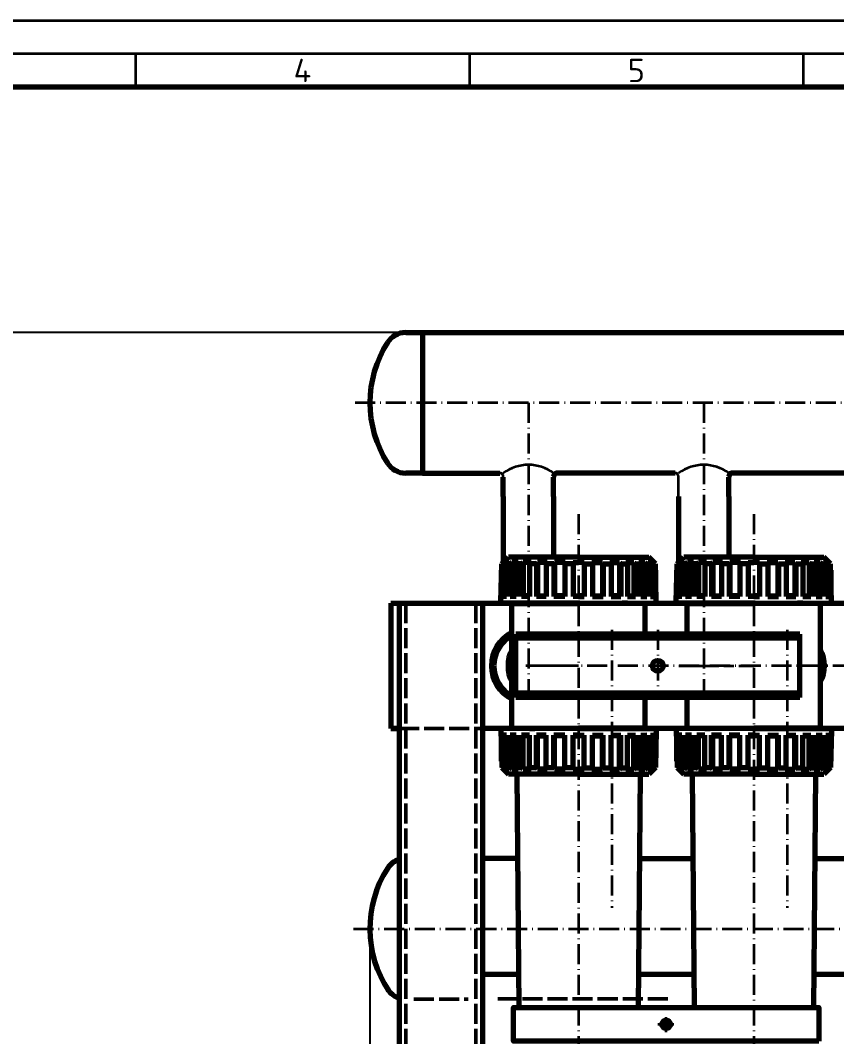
# Model space of a CAD drawing. Header units: millimetres. Extents: x 3186 to 4027, y 1197 to 1791.
# Drawn here: x 3339.6 to 3461.8, y 1638.9 to 1791.1 of the extents above; entities that cross this region are included whole.
import ezdxf

# ---------------------------------------------------------------- set-up
doc = ezdxf.new("R2010")
doc.units = ezdxf.units.MM
doc.header["$LTSCALE"] = 0.25
for name, pattern in [('ACAD_ISO02W100', [15, 12, -3]), ('ACAD_ISO08W100', [36, 24, -3, 6, -3]), ('ACAD_ISO10W100', [18, 12, -3, 0, -3])]:
    doc.linetypes.add(name, pattern=pattern)
doc.layers.add('AHL-CON-70', color=7, linetype='Continuous')
for name, color, linetype, lineweight in [('Chu cai', 90, 'Continuous', 25), ('Khung dam', 30, 'Continuous', 70), ('Khung nhat', 130, 'Continuous', 35), ('KHUNGMANH', 4, 'Continuous', 35), ('KICH THUOC', 1, 'Continuous', 25), ('M_EQUIP_E3', 3, 'Continuous', 35), ('M_EQUIP_E5', 2, 'ACAD_ISO02W100', 50), ('M_EQUIP_E7', 7, 'Continuous', 70)]:
    doc.layers.add(name, color=color, linetype=linetype, lineweight=lineweight)
doc.styles.get("Standard").update_dxf_attribs({"font": 'arial.ttf'})
doc.styles.add('style1', font='isocpeur.ttf', dxfattribs={"height": 3.5})
doc.dimstyles.new('ISO 25', dxfattribs={"dimtxt": 2.5, "dimasz": 2.5, "dimexe": 1.25, "dimexo": 0.625, "dimtad": 2, "dimtoh": 1, "dimdec": 0, "dimzin": 0, "dimdsep": 46, "dimtxsty": 'Standard', "dimcen": 2.5, "dimadec": 0, "dimazin": 0, "dimtfac": 1, "dimtdec": 0, "dimtofl": 0, "dimtmove": 0, "dimatfit": 3, "dimfxl": 1, "dimtolj": 1, "dimtzin": 0, "dimarcsym": 0})

# ---------------------------------------------------------------- blocks, each defined once
blk = doc.blocks.new('*D511')
at = {"layer": 'KICH THUOC', "color": 0, "lineweight": -2, "transparency": 16777216}
for p, q in [((3396.64, 1744.31), (3332.23, 1744.31)), ((3333.48, 1473.79), (3333.48, 1741.81)), ((3392.53, 1471.29), (3332.23, 1471.29))]:
    blk.add_line(p, q, dxfattribs=at)
at = {"layer": 'KICH THUOC', "color": 0, "transparency": 16777216}
for points in [[(3333.07, 1741.81), (3333.9, 1741.81), (3333.48, 1744.31)], [(3333.07, 1473.79), (3333.9, 1473.79), (3333.48, 1471.29)]]:
    blk.add_solid(points, dxfattribs=at)
at = {"layer": 'KICH THUOC', "color": 0, "transparency": 16777216, "insert": (3331.58, 1607.8), "char_height": 2.5, "attachment_point": 5, "rotation": 90}
blk.add_mtext('\\A1;2184', dxfattribs=at)
blk = doc.blocks.new('*D512')
at = {"layer": 'KICH THUOC', "color": 0, "lineweight": -2, "transparency": 16777216}
for p, q in [((3391.91, 1654.28), (3391.91, 1496.5)), ((3391.91, 1497.75), (3384.56, 1497.75)), ((3400.03, 1497.75), (3394.41, 1497.75)), ((3402.53, 1482.63), (3402.53, 1499))]:
    blk.add_line(p, q, dxfattribs=at)
at = {"layer": 'KICH THUOC', "color": 0, "transparency": 16777216}
for points in [[(3394.41, 1498.16), (3394.41, 1497.33), (3391.91, 1497.75)], [(3400.03, 1498.16), (3400.03, 1497.33), (3402.53, 1497.75)]]:
    blk.add_solid(points, dxfattribs=at)
at = {"layer": 'KICH THUOC', "color": 0, "transparency": 16777216, "insert": (3386.98, 1499.65), "char_height": 2.5, "attachment_point": 5}
blk.add_mtext('\\A1;85', dxfattribs=at)

msp = doc.modelspace()

# ---------------------------------------------------------------- linework, layer by layer
at = {"layer": 'AHL-CON-70', "linetype": 'Continuous'}
msp.add_line((3399.77, 1723.27), (3399.77, 1744.31), dxfattribs=at)
at = {"layer": 'Khung dam'}
msp.add_lwpolyline([(3206.31, 1207.06), (4017.31, 1207.06), (4017.31, 1781.06), (3206.31, 1781.06)], close=True, dxfattribs=at)
at = {"layer": 'Khung nhat'}
for points in [[(3186.31, 1791.06), (4027.31, 1791.06), (4027.31, 1197.06), (3186.31, 1197.06)], [(3201.31, 1202.06), (4022.31, 1202.06), (4022.31, 1786.06), (3201.31, 1786.06)]]:
    msp.add_lwpolyline(points, close=True, dxfattribs=at)
at = {"layer": 'KHUNGMANH'}
for p, q in [((3356.81, 1786.06), (3356.81, 1781.06)), ((3406.81, 1786.06), (3406.81, 1781.06)), ((3456.81, 1786.06), (3456.81, 1781.06))]:
    msp.add_line(p, q, dxfattribs=at)
at = {"layer": 'M_EQUIP_E3', "linetype": 'ACAD_ISO10W100'}
msp.add_line((3595.08, 1733.79), (3389.65, 1733.79), dxfattribs=at)
at = {"layer": 'M_EQUIP_E3', "color": 3, "linetype": 'ACAD_ISO10W100', "lineweight": 35}
for p, q in [((3415.66, 1733.79), (3415.66, 1689.7)), ((3441.91, 1733.79), (3441.91, 1689.7)), ((3423.16, 1717.13), (3423.16, 1531.7)), ((3449.41, 1717.13), (3449.41, 1531.7)), ((3428.16, 1699.81), (3428.16, 1658.16)), ((3435.03, 1699.81), (3435.03, 1689.7)), ((3454.41, 1699.81), (3454.41, 1658.16)), ((3574.64, 1694.41), (3414.55, 1694.41)), ((3389.45, 1655.03), (3598.24, 1655.03))]:
    msp.add_line(p, q, dxfattribs=at)
at = {"layer": 'M_EQUIP_E3', "color": 3, "linetype": 'ACAD_ISO08W100', "lineweight": 35}
for p, q in [((3423.16, 1694.41), (3415.77, 1694.41)), ((3438.18, 1694.41), (3449.41, 1694.41)), ((3437.42, 1640.72), (3435.05, 1640.72)), ((3436.28, 1639.53), (3436.28, 1641.81))]:
    msp.add_line(p, q, dxfattribs=at)
at = {"layer": 'M_EQUIP_E5', "color": 2, "linetype": 'ACAD_ISO02W100', "lineweight": 50}
for p, q in [((3397.28, 1703.79), (3397.28, 1472.54)), ((3407.78, 1703.79), (3407.78, 1472.54)), ((3396.28, 1685.04), (3408.78, 1685.04)), ((3398.51, 1644.47), (3406.63, 1644.47))]:
    msp.add_line(p, q, dxfattribs=at)
at = {"layer": 'M_EQUIP_E5', "linetype": 'ACAD_ISO02W100', "lineweight": 50}
msp.add_line((3436.52, 1644.52), (3411.08, 1644.52), dxfattribs=at)
at = {"layer": 'M_EQUIP_E7', "linetype": 'Continuous', "lineweight": 70}
for p, q in [((3397.27, 1744.31), (3400.03, 1744.31)), ((3400.03, 1723.27), (3397.27, 1723.27))]:
    msp.add_line(p, q, dxfattribs=at)
at = {"layer": 'M_EQUIP_E7', "color": 7, "linetype": 'Continuous', "lineweight": 70}
for p, q in [((3399.77, 1744.31), (3583.16, 1744.31)), ((3399.77, 1723.27), (3411.39, 1723.27)), ((3437.62, 1723.27), (3419.93, 1723.27)), ((3463.87, 1723.27), (3446.18, 1723.27)), ((3411.89, 1719.75), (3411.89, 1722.66)), ((3419.43, 1719.75), (3419.43, 1722.66)), ((3445.68, 1719.75), (3445.68, 1722.66)), ((3395.03, 1703.79), (3413.16, 1703.79)), ((3395.03, 1703.79), (3395.03, 1685.04)), ((3396.28, 1703.79), (3408.78, 1703.79)), ((3396.28, 1703.79), (3396.28, 1472.54)), ((3396.28, 1703.79), (3408.78, 1703.79)), ((3408.78, 1703.79), (3408.78, 1472.54)), ((3433.16, 1703.79), (3582.53, 1703.79)), ((3437.53, 1703.79), (3581.28, 1703.79)), ((3437.53, 1703.79), (3581.28, 1703.79)), ((3413.78, 1689.66), (3413.78, 1699.16)), ((3456.28, 1699.16), (3413.78, 1699.16)), ((3456.28, 1698.54), (3413.78, 1698.54)), ((3456.28, 1689.66), (3456.28, 1699.16)), ((3456.28, 1690.29), (3413.78, 1690.29)), ((3456.28, 1689.66), (3413.78, 1689.66)), ((3395.03, 1685.04), (3396.28, 1685.04)), ((3396.28, 1685.04), (3395.03, 1685.04)), ((3413.16, 1685.04), (3408.78, 1685.04)), ((3568.78, 1685.04), (3433.16, 1685.04)), ((3413.92, 1678.16), (3414.21, 1643.22)), ((3432.4, 1678.16), (3432.1, 1643.22)), ((3440.17, 1678.16), (3440.46, 1643.22)), ((3458.65, 1678.16), (3458.35, 1643.22)), ((3414.03, 1665.55), (3408.78, 1665.55)), ((3432.29, 1665.55), (3440.28, 1665.55)), ((3458.54, 1665.55), (3466.53, 1665.55)), ((3408.78, 1648.22), (3414.17, 1648.22)), ((3432.15, 1648.22), (3440.42, 1648.22)), ((3458.4, 1648.22), (3466.67, 1648.22))]:
    msp.add_line(p, q, dxfattribs=at)
at = {"layer": 'M_EQUIP_E7'}
for p, q in [((3399.77, 1744.31), (3399.77, 1723.27)), ((3411.89, 1719.75), (3411.89, 1709.89)), ((3419.43, 1719.75), (3419.43, 1710.66)), ((3438.14, 1719.75), (3438.15, 1709.9)), ((3445.68, 1719.75), (3445.68, 1710.66))]:
    msp.add_line(p, q, dxfattribs=at)
at = {"layer": 'M_EQUIP_E7', "lineweight": 35}
for p, q in [((3411.89, 1719.75), (3411.89, 1722.77)), ((3419.43, 1719.75), (3419.43, 1722.77)), ((3438.14, 1719.75), (3438.14, 1722.77)), ((3445.68, 1719.75), (3445.68, 1722.77))]:
    msp.add_line(p, q, dxfattribs=at)
at = {"layer": 'M_EQUIP_E7', "linetype": 'Continuous'}
for p, q in [((3411.66, 1709.66), (3412.66, 1710.66)), ((3423.16, 1710.66), (3412.66, 1710.66)), ((3423.16, 1710.66), (3433.66, 1710.66)), ((3434.66, 1709.66), (3433.66, 1710.66)), ((3437.91, 1709.66), (3438.91, 1710.66)), ((3449.41, 1710.66), (3438.91, 1710.66)), ((3449.41, 1710.66), (3459.91, 1710.66)), ((3460.91, 1709.66), (3459.91, 1710.66)), ((3411.54, 1704.04), (3411.66, 1709.66)), ((3411.87, 1709.67), (3411.67, 1709.67)), ((3411.87, 1709.67), (3412.21, 1709.89)), ((3411.87, 1709.67), (3411.87, 1704.79)), ((3412.73, 1709.89), (3412.21, 1709.89)), ((3412.21, 1709.89), (3412.21, 1704.91)), ((3412.39, 1709.67), (3412.73, 1709.89)), ((3412.92, 1709.67), (3412.39, 1709.67)), ((3412.39, 1709.67), (3412.39, 1704.79)), ((3413.22, 1709.89), (3412.92, 1709.67)), ((3412.92, 1709.67), (3412.92, 1704.79)), ((3413.22, 1709.89), (3413.22, 1704.91)), ((3414.11, 1709.89), (3413.22, 1709.89)), ((3413.81, 1709.67), (3414.11, 1709.89)), ((3413.81, 1709.67), (3413.81, 1704.79)), ((3414.62, 1709.67), (3413.81, 1709.67)), ((3414.86, 1709.89), (3414.62, 1709.67)), ((3414.62, 1709.67), (3414.62, 1704.79)), ((3414.86, 1709.89), (3414.86, 1704.91)), ((3416.07, 1709.89), (3414.86, 1709.89)), ((3415.83, 1709.67), (3416.07, 1709.89)), ((3415.83, 1709.67), (3415.83, 1704.79)), ((3416.84, 1709.67), (3415.83, 1709.67)), ((3417.02, 1709.89), (3416.84, 1709.67)), ((3416.84, 1709.67), (3416.84, 1704.79)), ((3417.02, 1709.89), (3417.02, 1704.91)), ((3418.47, 1709.89), (3417.02, 1709.89)), ((3418.3, 1709.67), (3418.47, 1709.89)), ((3418.3, 1709.67), (3418.3, 1704.79)), ((3419.47, 1709.67), (3418.3, 1709.67)), ((3419.56, 1709.89), (3419.47, 1709.67)), ((3419.47, 1709.67), (3419.47, 1704.79)), ((3419.56, 1709.89), (3419.56, 1704.91)), ((3421.17, 1709.89), (3419.56, 1709.89)), ((3421.08, 1709.67), (3421.17, 1709.89)), ((3421.08, 1709.67), (3421.08, 1704.79)), ((3422.33, 1709.67), (3421.08, 1709.67)), ((3422.33, 1709.89), (3422.33, 1704.79)), ((3422.33, 1709.89), (3423.16, 1709.89)), ((3423.99, 1709.89), (3423.16, 1709.89)), ((3423.99, 1709.89), (3423.99, 1704.79)), ((3423.99, 1709.67), (3425.24, 1709.67)), ((3425.24, 1709.67), (3425.15, 1709.89)), ((3425.15, 1709.89), (3426.76, 1709.89)), ((3425.24, 1709.67), (3425.24, 1704.79)), ((3426.76, 1709.89), (3426.76, 1704.91)), ((3426.76, 1709.89), (3426.85, 1709.67)), ((3426.85, 1709.67), (3426.85, 1704.79)), ((3426.85, 1709.67), (3428.02, 1709.67)), ((3428.02, 1709.67), (3427.85, 1709.89)), ((3427.85, 1709.89), (3429.3, 1709.89)), ((3428.02, 1709.67), (3428.02, 1704.79)), ((3429.3, 1709.89), (3429.3, 1704.91)), ((3429.3, 1709.89), (3429.47, 1709.67)), ((3429.47, 1709.67), (3429.47, 1704.79)), ((3429.47, 1709.67), (3430.49, 1709.67)), ((3430.49, 1709.67), (3430.25, 1709.89)), ((3430.25, 1709.89), (3431.46, 1709.89)), ((3430.49, 1709.67), (3430.49, 1704.79)), ((3431.46, 1709.89), (3431.46, 1704.91)), ((3431.46, 1709.89), (3431.7, 1709.67)), ((3431.7, 1709.67), (3431.7, 1704.79)), ((3431.7, 1709.67), (3432.5, 1709.67)), ((3432.5, 1709.67), (3432.2, 1709.89)), ((3432.2, 1709.89), (3433.09, 1709.89)), ((3432.5, 1709.67), (3432.5, 1704.79)), ((3433.09, 1709.89), (3433.09, 1704.91)), ((3433.09, 1709.89), (3433.39, 1709.67)), ((3433.39, 1709.67), (3433.39, 1704.79)), ((3433.39, 1709.67), (3433.93, 1709.67)), ((3433.93, 1709.67), (3433.59, 1709.89)), ((3433.59, 1709.89), (3434.1, 1709.89)), ((3433.93, 1709.67), (3433.93, 1704.79)), ((3434.1, 1709.89), (3434.1, 1704.91)), ((3434.44, 1709.67), (3434.1, 1709.89)), ((3434.44, 1709.67), (3434.44, 1704.79)), ((3434.44, 1709.67), (3434.65, 1709.67)), ((3434.78, 1704.04), (3434.66, 1709.66)), ((3437.79, 1704.04), (3437.91, 1709.66)), ((3438.12, 1709.67), (3437.92, 1709.67)), ((3438.12, 1709.67), (3438.46, 1709.89)), ((3438.12, 1709.67), (3438.12, 1704.79)), ((3438.98, 1709.89), (3438.46, 1709.89)), ((3438.46, 1709.89), (3438.46, 1704.91)), ((3438.64, 1709.67), (3438.98, 1709.89)), ((3439.17, 1709.67), (3438.64, 1709.67)), ((3438.64, 1709.67), (3438.64, 1704.79)), ((3439.47, 1709.89), (3439.17, 1709.67)), ((3439.17, 1709.67), (3439.17, 1704.79)), ((3440.36, 1709.89), (3439.47, 1709.89)), ((3439.47, 1709.89), (3439.47, 1704.91)), ((3440.06, 1709.67), (3440.36, 1709.89)), ((3440.87, 1709.67), (3440.06, 1709.67)), ((3440.06, 1709.67), (3440.06, 1704.79)), ((3441.11, 1709.89), (3440.87, 1709.67)), ((3440.87, 1709.67), (3440.87, 1704.79)), ((3442.32, 1709.89), (3441.11, 1709.89)), ((3441.11, 1709.89), (3441.11, 1704.91)), ((3442.08, 1709.67), (3442.32, 1709.89)), ((3443.09, 1709.67), (3442.08, 1709.67)), ((3442.08, 1709.67), (3442.08, 1704.79)), ((3443.27, 1709.89), (3443.09, 1709.67)), ((3443.09, 1709.67), (3443.09, 1704.79)), ((3444.72, 1709.89), (3443.27, 1709.89)), ((3443.27, 1709.89), (3443.27, 1704.91)), ((3444.55, 1709.67), (3444.72, 1709.89)), ((3445.72, 1709.67), (3444.55, 1709.67)), ((3444.55, 1709.67), (3444.55, 1704.79)), ((3445.81, 1709.89), (3445.72, 1709.67)), ((3445.72, 1709.67), (3445.72, 1704.79)), ((3447.42, 1709.89), (3445.81, 1709.89)), ((3445.81, 1709.89), (3445.81, 1704.91)), ((3447.33, 1709.67), (3447.42, 1709.89)), ((3448.58, 1709.67), (3447.33, 1709.67)), ((3447.33, 1709.67), (3447.33, 1704.79)), ((3448.58, 1709.89), (3449.41, 1709.89)), ((3448.58, 1709.89), (3448.58, 1704.79)), ((3450.24, 1709.89), (3449.41, 1709.89)), ((3450.24, 1709.89), (3450.24, 1704.79)), ((3450.24, 1709.67), (3451.49, 1709.67)), ((3451.4, 1709.89), (3453.01, 1709.89)), ((3451.49, 1709.67), (3451.4, 1709.89)), ((3451.49, 1709.67), (3451.49, 1704.79)), ((3453.01, 1709.89), (3453.1, 1709.67)), ((3453.01, 1709.89), (3453.01, 1704.91)), ((3453.1, 1709.67), (3454.27, 1709.67)), ((3453.1, 1709.67), (3453.1, 1704.79)), ((3454.1, 1709.89), (3455.55, 1709.89)), ((3454.27, 1709.67), (3454.1, 1709.89)), ((3454.27, 1709.67), (3454.27, 1704.79)), ((3455.55, 1709.89), (3455.72, 1709.67)), ((3455.55, 1709.89), (3455.55, 1704.91)), ((3455.72, 1709.67), (3456.74, 1709.67)), ((3455.72, 1709.67), (3455.72, 1704.79)), ((3456.5, 1709.89), (3457.71, 1709.89)), ((3456.74, 1709.67), (3456.5, 1709.89)), ((3456.74, 1709.67), (3456.74, 1704.79)), ((3457.71, 1709.89), (3457.95, 1709.67)), ((3457.71, 1709.89), (3457.71, 1704.91)), ((3457.95, 1709.67), (3458.75, 1709.67)), ((3457.95, 1709.67), (3457.95, 1704.79)), ((3458.45, 1709.89), (3459.34, 1709.89)), ((3458.75, 1709.67), (3458.45, 1709.89)), ((3458.75, 1709.67), (3458.75, 1704.79)), ((3459.34, 1709.89), (3459.64, 1709.67)), ((3459.34, 1709.89), (3459.34, 1704.91)), ((3459.64, 1709.67), (3460.18, 1709.67)), ((3459.64, 1709.67), (3459.64, 1704.79)), ((3459.84, 1709.89), (3460.35, 1709.89)), ((3460.18, 1709.67), (3459.84, 1709.89)), ((3460.18, 1709.67), (3460.18, 1704.79)), ((3460.69, 1709.67), (3460.35, 1709.89)), ((3460.35, 1709.89), (3460.35, 1704.91)), ((3460.69, 1709.67), (3460.9, 1709.67)), ((3460.69, 1709.67), (3460.69, 1704.79)), ((3461.03, 1704.04), (3460.91, 1709.66)), ((3411.64, 1708.71), (3411.64, 1704.79)), ((3434.68, 1708.71), (3434.68, 1704.79)), ((3437.89, 1708.71), (3437.89, 1704.79)), ((3460.93, 1708.71), (3460.93, 1704.79)), ((3411.64, 1704.91), (3411.56, 1704.91)), ((3411.64, 1704.79), (3411.56, 1704.79)), ((3411.87, 1704.79), (3412.21, 1704.91)), ((3412.39, 1704.79), (3411.87, 1704.79)), ((3412.39, 1704.91), (3412.21, 1704.91)), ((3412.92, 1704.79), (3413.22, 1704.91)), ((3413.81, 1704.79), (3412.92, 1704.79)), ((3413.81, 1704.91), (3413.22, 1704.91)), ((3414.62, 1704.79), (3414.86, 1704.91)), ((3415.83, 1704.79), (3414.62, 1704.79)), ((3415.83, 1704.91), (3414.86, 1704.91)), ((3416.84, 1704.79), (3417.02, 1704.91)), ((3418.3, 1704.79), (3416.84, 1704.79)), ((3417.02, 1704.91), (3418.3, 1704.91)), ((3419.56, 1704.91), (3419.47, 1704.79)), ((3421.08, 1704.79), (3419.47, 1704.79)), ((3421.08, 1704.91), (3419.56, 1704.91)), ((3422.33, 1704.91), (3423.16, 1704.91)), ((3423.16, 1704.79), (3422.33, 1704.79)), ((3423.99, 1704.91), (3423.16, 1704.91)), ((3423.16, 1704.79), (3423.99, 1704.79)), ((3425.24, 1704.91), (3426.76, 1704.91)), ((3425.24, 1704.79), (3426.85, 1704.79)), ((3426.76, 1704.91), (3426.85, 1704.79)), ((3429.3, 1704.91), (3428.02, 1704.91)), ((3428.02, 1704.79), (3429.47, 1704.79)), ((3429.47, 1704.79), (3429.3, 1704.91)), ((3430.49, 1704.91), (3431.46, 1704.91)), ((3430.49, 1704.79), (3431.7, 1704.79)), ((3431.7, 1704.79), (3431.46, 1704.91)), ((3432.5, 1704.91), (3433.09, 1704.91)), ((3432.5, 1704.79), (3433.39, 1704.79)), ((3433.39, 1704.79), (3433.09, 1704.91)), ((3433.93, 1704.91), (3434.1, 1704.91)), ((3433.93, 1704.79), (3434.44, 1704.79)), ((3434.44, 1704.79), (3434.1, 1704.91)), ((3434.68, 1704.91), (3434.76, 1704.91)), ((3434.68, 1704.79), (3434.76, 1704.79)), ((3437.89, 1704.91), (3437.81, 1704.91)), ((3437.89, 1704.79), (3437.81, 1704.79)), ((3438.12, 1704.79), (3438.46, 1704.91)), ((3438.64, 1704.79), (3438.12, 1704.79)), ((3438.64, 1704.91), (3438.46, 1704.91)), ((3439.17, 1704.79), (3439.47, 1704.91)), ((3440.06, 1704.79), (3439.17, 1704.79)), ((3440.06, 1704.91), (3439.47, 1704.91)), ((3440.87, 1704.79), (3441.11, 1704.91)), ((3442.08, 1704.79), (3440.87, 1704.79)), ((3442.08, 1704.91), (3441.11, 1704.91)), ((3443.09, 1704.79), (3443.27, 1704.91)), ((3444.55, 1704.79), (3443.09, 1704.79)), ((3443.27, 1704.91), (3444.55, 1704.91)), ((3445.81, 1704.91), (3445.72, 1704.79)), ((3447.33, 1704.79), (3445.72, 1704.79)), ((3447.33, 1704.91), (3445.81, 1704.91)), ((3448.58, 1704.91), (3449.41, 1704.91)), ((3449.41, 1704.79), (3448.58, 1704.79)), ((3450.24, 1704.91), (3449.41, 1704.91)), ((3449.41, 1704.79), (3450.24, 1704.79)), ((3451.49, 1704.91), (3453.01, 1704.91)), ((3451.49, 1704.79), (3453.1, 1704.79)), ((3453.01, 1704.91), (3453.1, 1704.79)), ((3455.55, 1704.91), (3454.27, 1704.91)), ((3454.27, 1704.79), (3455.72, 1704.79)), ((3455.72, 1704.79), (3455.55, 1704.91)), ((3456.74, 1704.91), (3457.71, 1704.91)), ((3456.74, 1704.79), (3457.95, 1704.79)), ((3457.95, 1704.79), (3457.71, 1704.91)), ((3458.75, 1704.91), (3459.34, 1704.91)), ((3458.75, 1704.79), (3459.64, 1704.79)), ((3459.64, 1704.79), (3459.34, 1704.91)), ((3460.18, 1704.91), (3460.35, 1704.91)), ((3460.18, 1704.79), (3460.69, 1704.79)), ((3460.69, 1704.79), (3460.35, 1704.91)), ((3460.93, 1704.91), (3461.01, 1704.91)), ((3460.93, 1704.79), (3461.01, 1704.79)), ((3423.16, 1703.79), (3411.79, 1703.79)), ((3413.13, 1703.79), (3413.16, 1703.73)), ((3413.13, 1703.79), (3413.16, 1703.73)), ((3413.16, 1703.73), (3423.16, 1703.73)), ((3413.16, 1685.09), (3413.16, 1703.73)), ((3415.83, 1703.79), (3416.63, 1703.79)), ((3423.16, 1703.79), (3434.53, 1703.79)), ((3433.16, 1703.73), (3423.16, 1703.73)), ((3430.49, 1703.79), (3429.68, 1703.79)), ((3433.19, 1703.79), (3433.16, 1703.73)), ((3433.19, 1703.79), (3433.16, 1703.73)), ((3433.16, 1699.16), (3433.16, 1703.73)), ((3449.41, 1703.79), (3438.04, 1703.79)), ((3439.38, 1703.79), (3439.41, 1703.73)), ((3439.38, 1703.79), (3439.41, 1703.73)), ((3439.41, 1703.73), (3449.41, 1703.73)), ((3439.41, 1699.16), (3439.41, 1703.73)), ((3442.08, 1703.79), (3442.88, 1703.79)), ((3449.41, 1703.79), (3460.78, 1703.79)), ((3459.41, 1703.73), (3449.41, 1703.73)), ((3456.74, 1703.79), (3455.93, 1703.79)), ((3459.44, 1703.79), (3459.41, 1703.73)), ((3459.44, 1703.79), (3459.41, 1703.73)), ((3459.41, 1694.41), (3459.41, 1703.73)), ((3459.41, 1685.09), (3459.41, 1694.41)), ((3433.16, 1685.09), (3433.16, 1689.66)), ((3439.41, 1685.09), (3439.41, 1689.66)), ((3411.54, 1684.78), (3411.66, 1679.16)), ((3423.16, 1685.04), (3411.79, 1685.04)), ((3413.13, 1685.04), (3413.16, 1685.09)), ((3413.16, 1685.09), (3423.16, 1685.09)), ((3415.83, 1685.04), (3416.63, 1685.04)), ((3433.16, 1685.09), (3423.16, 1685.09)), ((3423.16, 1685.04), (3434.53, 1685.04)), ((3430.49, 1685.04), (3429.68, 1685.04)), ((3433.19, 1685.04), (3433.16, 1685.09)), ((3434.78, 1684.78), (3434.66, 1679.16)), ((3437.79, 1684.78), (3437.91, 1679.16)), ((3449.41, 1685.04), (3438.04, 1685.04)), ((3439.38, 1685.04), (3439.41, 1685.09)), ((3439.41, 1685.09), (3449.41, 1685.09)), ((3442.08, 1685.04), (3442.88, 1685.04)), ((3459.41, 1685.09), (3449.41, 1685.09)), ((3449.41, 1685.04), (3460.78, 1685.04)), ((3456.74, 1685.04), (3455.93, 1685.04)), ((3459.44, 1685.04), (3459.41, 1685.09)), ((3461.03, 1684.78), (3460.91, 1679.16)), ((3411.64, 1684.04), (3411.56, 1684.04)), ((3411.64, 1683.91), (3411.56, 1683.91)), ((3411.64, 1680.11), (3411.64, 1684.04)), ((3412.39, 1684.04), (3411.87, 1684.04)), ((3411.87, 1684.04), (3412.21, 1683.91)), ((3411.87, 1679.15), (3411.87, 1684.04)), ((3412.39, 1683.91), (3412.21, 1683.91)), ((3412.21, 1678.93), (3412.21, 1683.91)), ((3412.39, 1679.15), (3412.39, 1684.04)), ((3413.81, 1684.04), (3412.92, 1684.04)), ((3412.92, 1684.04), (3413.22, 1683.91)), ((3412.92, 1679.15), (3412.92, 1684.04)), ((3413.81, 1683.91), (3413.22, 1683.91)), ((3413.22, 1678.93), (3413.22, 1683.91)), ((3413.81, 1679.15), (3413.81, 1684.04)), ((3414.62, 1684.04), (3414.86, 1683.91)), ((3414.62, 1679.15), (3414.62, 1684.04)), ((3415.83, 1684.04), (3414.62, 1684.04)), ((3414.86, 1678.93), (3414.86, 1683.91)), ((3415.83, 1683.91), (3414.86, 1683.91)), ((3415.83, 1679.15), (3415.83, 1684.04)), ((3416.84, 1679.15), (3416.84, 1684.04)), ((3418.3, 1684.04), (3416.84, 1684.04)), ((3416.84, 1684.04), (3417.02, 1683.91)), ((3417.02, 1683.91), (3418.3, 1683.91)), ((3417.02, 1678.93), (3417.02, 1683.91)), ((3418.3, 1679.15), (3418.3, 1684.04)), ((3421.08, 1684.04), (3419.47, 1684.04)), ((3419.56, 1683.91), (3419.47, 1684.04)), ((3419.47, 1679.15), (3419.47, 1684.04)), ((3421.08, 1683.91), (3419.56, 1683.91)), ((3419.56, 1678.93), (3419.56, 1683.91)), ((3421.08, 1679.15), (3421.08, 1684.04)), ((3423.16, 1684.04), (3422.33, 1684.04)), ((3422.33, 1678.93), (3422.33, 1684.04)), ((3422.33, 1683.91), (3423.16, 1683.91)), ((3423.16, 1684.04), (3423.99, 1684.04)), ((3423.99, 1683.91), (3423.16, 1683.91)), ((3423.99, 1678.93), (3423.99, 1684.04)), ((3425.24, 1679.15), (3425.24, 1684.04)), ((3425.24, 1684.04), (3426.85, 1684.04)), ((3425.24, 1683.91), (3426.76, 1683.91)), ((3426.76, 1683.91), (3426.85, 1684.04)), ((3426.76, 1678.93), (3426.76, 1683.91)), ((3426.85, 1679.15), (3426.85, 1684.04)), ((3428.02, 1679.15), (3428.02, 1684.04)), ((3428.02, 1684.04), (3429.47, 1684.04)), ((3429.3, 1683.91), (3428.02, 1683.91)), ((3429.47, 1684.04), (3429.3, 1683.91)), ((3429.3, 1678.93), (3429.3, 1683.91)), ((3429.47, 1679.15), (3429.47, 1684.04)), ((3430.49, 1679.15), (3430.49, 1684.04)), ((3430.49, 1684.04), (3431.7, 1684.04)), ((3430.49, 1683.91), (3431.46, 1683.91)), ((3431.7, 1684.04), (3431.46, 1683.91)), ((3431.46, 1678.93), (3431.46, 1683.91)), ((3431.7, 1679.15), (3431.7, 1684.04)), ((3432.5, 1679.15), (3432.5, 1684.04)), ((3432.5, 1684.04), (3433.39, 1684.04)), ((3432.5, 1683.91), (3433.09, 1683.91)), ((3433.39, 1684.04), (3433.09, 1683.91)), ((3433.09, 1678.93), (3433.09, 1683.91)), ((3433.39, 1679.15), (3433.39, 1684.04)), ((3433.93, 1679.15), (3433.93, 1684.04)), ((3433.93, 1684.04), (3434.44, 1684.04)), ((3433.93, 1683.91), (3434.1, 1683.91)), ((3434.44, 1684.04), (3434.1, 1683.91)), ((3434.1, 1678.93), (3434.1, 1683.91)), ((3434.44, 1679.15), (3434.44, 1684.04)), ((3434.68, 1680.11), (3434.68, 1684.04)), ((3434.68, 1684.04), (3434.76, 1684.04)), ((3434.68, 1683.91), (3434.76, 1683.91)), ((3437.89, 1684.04), (3437.81, 1684.04)), ((3437.89, 1683.91), (3437.81, 1683.91)), ((3437.89, 1680.11), (3437.89, 1684.04)), ((3438.12, 1679.15), (3438.12, 1684.04)), ((3438.12, 1684.04), (3438.46, 1683.91)), ((3438.64, 1684.04), (3438.12, 1684.04)), ((3438.46, 1678.93), (3438.46, 1683.91)), ((3438.64, 1683.91), (3438.46, 1683.91)), ((3438.64, 1679.15), (3438.64, 1684.04)), ((3439.17, 1679.15), (3439.17, 1684.04)), ((3439.17, 1684.04), (3439.47, 1683.91)), ((3440.06, 1684.04), (3439.17, 1684.04)), ((3439.47, 1678.93), (3439.47, 1683.91)), ((3440.06, 1683.91), (3439.47, 1683.91)), ((3440.06, 1679.15), (3440.06, 1684.04)), ((3440.87, 1679.15), (3440.87, 1684.04)), ((3442.08, 1684.04), (3440.87, 1684.04)), ((3440.87, 1684.04), (3441.11, 1683.91)), ((3441.11, 1678.93), (3441.11, 1683.91)), ((3442.08, 1683.91), (3441.11, 1683.91)), ((3442.08, 1679.15), (3442.08, 1684.04)), ((3443.09, 1679.15), (3443.09, 1684.04)), ((3444.55, 1684.04), (3443.09, 1684.04)), ((3443.09, 1684.04), (3443.27, 1683.91)), ((3443.27, 1678.93), (3443.27, 1683.91)), ((3443.27, 1683.91), (3444.55, 1683.91)), ((3444.55, 1679.15), (3444.55, 1684.04)), ((3445.72, 1679.15), (3445.72, 1684.04)), ((3445.81, 1683.91), (3445.72, 1684.04)), ((3447.33, 1684.04), (3445.72, 1684.04)), ((3445.81, 1678.93), (3445.81, 1683.91)), ((3447.33, 1683.91), (3445.81, 1683.91)), ((3447.33, 1679.15), (3447.33, 1684.04)), ((3448.58, 1678.93), (3448.58, 1684.04)), ((3449.41, 1684.04), (3448.58, 1684.04)), ((3448.58, 1683.91), (3449.41, 1683.91)), ((3449.41, 1684.04), (3450.24, 1684.04)), ((3450.24, 1683.91), (3449.41, 1683.91)), ((3450.24, 1678.93), (3450.24, 1684.04)), ((3451.49, 1679.15), (3451.49, 1684.04)), ((3451.49, 1684.04), (3453.1, 1684.04)), ((3451.49, 1683.91), (3453.01, 1683.91)), ((3453.01, 1683.91), (3453.1, 1684.04)), ((3453.01, 1678.93), (3453.01, 1683.91)), ((3453.1, 1679.15), (3453.1, 1684.04)), ((3454.27, 1679.15), (3454.27, 1684.04)), ((3454.27, 1684.04), (3455.72, 1684.04)), ((3455.55, 1683.91), (3454.27, 1683.91)), ((3455.72, 1684.04), (3455.55, 1683.91)), ((3455.55, 1678.93), (3455.55, 1683.91)), ((3455.72, 1679.15), (3455.72, 1684.04)), ((3456.74, 1679.15), (3456.74, 1684.04)), ((3456.74, 1684.04), (3457.95, 1684.04)), ((3456.74, 1683.91), (3457.71, 1683.91)), ((3457.95, 1684.04), (3457.71, 1683.91)), ((3457.71, 1678.93), (3457.71, 1683.91)), ((3457.95, 1679.15), (3457.95, 1684.04)), ((3458.75, 1679.15), (3458.75, 1684.04)), ((3458.75, 1684.04), (3459.64, 1684.04)), ((3458.75, 1683.91), (3459.34, 1683.91)), ((3459.64, 1684.04), (3459.34, 1683.91)), ((3459.34, 1678.93), (3459.34, 1683.91)), ((3459.64, 1679.15), (3459.64, 1684.04)), ((3460.18, 1679.15), (3460.18, 1684.04)), ((3460.18, 1684.04), (3460.69, 1684.04)), ((3460.18, 1683.91), (3460.35, 1683.91)), ((3460.69, 1684.04), (3460.35, 1683.91)), ((3460.35, 1678.93), (3460.35, 1683.91)), ((3460.69, 1679.15), (3460.69, 1684.04)), ((3460.93, 1680.11), (3460.93, 1684.04)), ((3460.93, 1684.04), (3461.01, 1684.04)), ((3460.93, 1683.91), (3461.01, 1683.91)), ((3411.66, 1679.16), (3412.66, 1678.16)), ((3411.87, 1679.15), (3411.67, 1679.15)), ((3411.87, 1679.15), (3412.21, 1678.93)), ((3412.73, 1678.93), (3412.21, 1678.93)), ((3412.39, 1679.15), (3412.73, 1678.93)), ((3412.92, 1679.15), (3412.39, 1679.15)), ((3413.22, 1678.93), (3412.92, 1679.15)), ((3414.11, 1678.93), (3413.22, 1678.93)), ((3413.81, 1679.15), (3414.11, 1678.93)), ((3414.62, 1679.15), (3413.81, 1679.15)), ((3414.86, 1678.93), (3414.62, 1679.15)), ((3416.07, 1678.93), (3414.86, 1678.93)), ((3415.83, 1679.15), (3416.07, 1678.93)), ((3416.84, 1679.15), (3415.83, 1679.15)), ((3417.02, 1678.93), (3416.84, 1679.15)), ((3418.47, 1678.93), (3417.02, 1678.93)), ((3418.3, 1679.15), (3418.47, 1678.93)), ((3419.47, 1679.15), (3418.3, 1679.15)), ((3419.56, 1678.93), (3419.47, 1679.15)), ((3421.17, 1678.93), (3419.56, 1678.93)), ((3421.08, 1679.15), (3421.17, 1678.93)), ((3422.33, 1679.15), (3421.08, 1679.15)), ((3422.33, 1678.93), (3423.16, 1678.93)), ((3423.99, 1678.93), (3423.16, 1678.93)), ((3423.99, 1679.15), (3425.24, 1679.15)), ((3425.24, 1679.15), (3425.15, 1678.93)), ((3425.15, 1678.93), (3426.76, 1678.93)), ((3426.76, 1678.93), (3426.85, 1679.15)), ((3426.85, 1679.15), (3428.02, 1679.15)), ((3428.02, 1679.15), (3427.85, 1678.93)), ((3427.85, 1678.93), (3429.3, 1678.93)), ((3429.3, 1678.93), (3429.47, 1679.15)), ((3429.47, 1679.15), (3430.49, 1679.15)), ((3430.49, 1679.15), (3430.25, 1678.93)), ((3430.25, 1678.93), (3431.46, 1678.93)), ((3431.46, 1678.93), (3431.7, 1679.15)), ((3431.7, 1679.15), (3432.5, 1679.15)), ((3432.5, 1679.15), (3432.2, 1678.93)), ((3432.2, 1678.93), (3433.09, 1678.93)), ((3433.09, 1678.93), (3433.39, 1679.15)), ((3433.39, 1679.15), (3433.93, 1679.15)), ((3433.93, 1679.15), (3433.59, 1678.93)), ((3433.59, 1678.93), (3434.1, 1678.93)), ((3434.66, 1679.16), (3433.66, 1678.16)), ((3434.44, 1679.15), (3434.1, 1678.93)), ((3434.44, 1679.15), (3434.65, 1679.15)), ((3437.91, 1679.16), (3438.91, 1678.16)), ((3438.12, 1679.15), (3437.92, 1679.15)), ((3438.12, 1679.15), (3438.46, 1678.93)), ((3438.98, 1678.93), (3438.46, 1678.93)), ((3439.17, 1679.15), (3438.64, 1679.15)), ((3438.64, 1679.15), (3438.98, 1678.93)), ((3439.47, 1678.93), (3439.17, 1679.15)), ((3440.36, 1678.93), (3439.47, 1678.93)), ((3440.87, 1679.15), (3440.06, 1679.15)), ((3440.06, 1679.15), (3440.36, 1678.93)), ((3441.11, 1678.93), (3440.87, 1679.15)), ((3442.32, 1678.93), (3441.11, 1678.93)), ((3443.09, 1679.15), (3442.08, 1679.15)), ((3442.08, 1679.15), (3442.32, 1678.93)), ((3443.27, 1678.93), (3443.09, 1679.15)), ((3444.72, 1678.93), (3443.27, 1678.93)), ((3445.72, 1679.15), (3444.55, 1679.15)), ((3444.55, 1679.15), (3444.72, 1678.93)), ((3445.81, 1678.93), (3445.72, 1679.15)), ((3447.42, 1678.93), (3445.81, 1678.93)), ((3448.58, 1679.15), (3447.33, 1679.15)), ((3447.33, 1679.15), (3447.42, 1678.93)), ((3448.58, 1678.93), (3449.41, 1678.93)), ((3450.24, 1678.93), (3449.41, 1678.93)), ((3450.24, 1679.15), (3451.49, 1679.15)), ((3451.49, 1679.15), (3451.4, 1678.93)), ((3451.4, 1678.93), (3453.01, 1678.93)), ((3453.01, 1678.93), (3453.1, 1679.15)), ((3453.1, 1679.15), (3454.27, 1679.15)), ((3454.27, 1679.15), (3454.1, 1678.93)), ((3454.1, 1678.93), (3455.55, 1678.93)), ((3455.55, 1678.93), (3455.72, 1679.15)), ((3455.72, 1679.15), (3456.74, 1679.15)), ((3456.74, 1679.15), (3456.5, 1678.93)), ((3456.5, 1678.93), (3457.71, 1678.93)), ((3457.71, 1678.93), (3457.95, 1679.15)), ((3457.95, 1679.15), (3458.75, 1679.15)), ((3458.75, 1679.15), (3458.45, 1678.93)), ((3458.45, 1678.93), (3459.34, 1678.93)), ((3459.34, 1678.93), (3459.64, 1679.15)), ((3459.64, 1679.15), (3460.18, 1679.15)), ((3460.18, 1679.15), (3459.84, 1678.93)), ((3459.84, 1678.93), (3460.35, 1678.93)), ((3460.91, 1679.16), (3459.91, 1678.16)), ((3460.69, 1679.15), (3460.35, 1678.93)), ((3460.69, 1679.15), (3460.9, 1679.15)), ((3423.16, 1678.16), (3412.66, 1678.16)), ((3423.16, 1678.16), (3433.66, 1678.16)), ((3449.41, 1678.16), (3438.91, 1678.16)), ((3449.41, 1678.16), (3459.91, 1678.16))]:
    msp.add_line(p, q, dxfattribs=at)
at = {"layer": 'M_EQUIP_E7', "color": 7, "linetype": 'Continuous', "lineweight": 70}
msp.add_lwpolyline([(3459.15, 1638.22), (3413.42, 1638.22), (3413.42, 1643.22), (3459.15, 1643.22)], close=True, dxfattribs=at)
for centre, radius in [((3435.03, 1694.41), 0.812), ((3436.28, 1640.72), 0.625)]:
    msp.add_circle(centre, radius, dxfattribs=at)
at = {"layer": 'M_EQUIP_E7', "linetype": 'Continuous', "lineweight": 70}
for centre, radius, start, end in [((3397.27, 1741.07), 3.24, 90, 147.5901), ((3408.74, 1733.79), 16.83, 147.5901, 212.4099), ((3397.27, 1726.51), 3.24, 212.4099, 270), ((3397.27, 1662.32), 3.24, 107.6379, 147.5901), ((3408.74, 1655.04), 16.83, 147.5901, 213.3578), ((3397.27, 1647.74), 3.24, 212.4099, 252.3621)]:
    msp.add_arc(centre, radius, start, end, dxfattribs=at)
at = {"layer": 'M_EQUIP_E7', "lineweight": 35}
for centre, radius, start, end in [((3415.66, 1718.13), 6.37, 53.753, 126.247), ((3441.91, 1718.13), 6.37, 53.753, 126.247), ((3411.39, 1722.77), 0.5, 0, 90.0018), ((3437.64, 1722.77), 0.5, 0, 90.0018), ((3437.64, 1722.77), 0.5, 0, 90.0018)]:
    msp.add_arc(centre, radius, start, end, dxfattribs=at)
at = {"layer": 'M_EQUIP_E7', "lineweight": 70}
for centre in [(3419.93, 1722.77), (3446.18, 1722.77)]:
    msp.add_arc(centre, 0.5, 89.9982, 180, dxfattribs=at)
at = {"layer": 'M_EQUIP_E7', "linetype": 'Continuous'}
for centre, radius, start, end in [((3411.79, 1704.04), 0.25, 178.7811, 270), ((3411.79, 1704.04), 0.25, 178.7811, 270), ((3434.53, 1704.04), 0.25, 270, 1.2189), ((3438.04, 1704.04), 0.25, 178.7811, 270), ((3460.78, 1704.04), 0.25, 270, 1.2189), ((3415.66, 1694.41), 5.56, 116.7401, 243.2599), ((3415.66, 1694.41), 5.18, 118.8494, 241.1506), ((3418.16, 1694.41), 5.56, 154.1433, 205.8567), ((3418.16, 1694.41), 5.18, 164.8003, 195.1997), ((3454.41, 1694.41), 5.56, 334.1433, 25.8567), ((3454.41, 1694.41), 5.18, 344.8003, 15.1997), ((3411.79, 1684.79), 0.25, 90, 181.2189), ((3434.53, 1684.79), 0.25, 358.7811, 90), ((3438.04, 1684.79), 0.25, 90, 181.2189), ((3460.78, 1684.79), 0.25, 358.7811, 90)]:
    msp.add_arc(centre, radius, start, end, dxfattribs=at)

# ---------------------------------------------------------------- texts
at = {"layer": 'Chu cai', "char_height": 3.5, "attachment_point": 5, "style": 'style1'}
for s, insert in [('4', (3381.81, 1783.56)), ('5', (3431.81, 1783.56))]:
    msp.add_mtext_dynamic_manual_height_columns(s, width=50, gutter_width=12.5, heights=[0], dxfattribs=dict(at, insert=insert))

# ---------------------------------------------------------------- dimensions: what is measured, and where the dimension line sits
at = {"layer": 'KICH THUOC'}
dim = msp.add_linear_dim(base=(3333.48, 1744.31), p1=(3393.15, 1471.29), p2=(3397.27, 1744.31), angle=90, dimstyle='ISO 25', override={"dimlfac": 8}, dxfattribs=at)
dim.commit()
dim.dimension.update_dxf_attribs({"geometry": '*D511', "text_midpoint": (3333.48, 1607.8), "dimtype": 160})
dim = msp.add_linear_dim(base=(3391.91, 1497.75), p1=(3402.53, 1482.01), p2=(3391.91, 1654.9), dimstyle='ISO 25', override={"dimlfac": 8}, dxfattribs=at)
dim.commit()
dim.dimension.update_dxf_attribs({"geometry": '*D512', "text_midpoint": (3386.98, 1497.75), "dimtype": 160})

doc.saveas('drawing.dxf')
